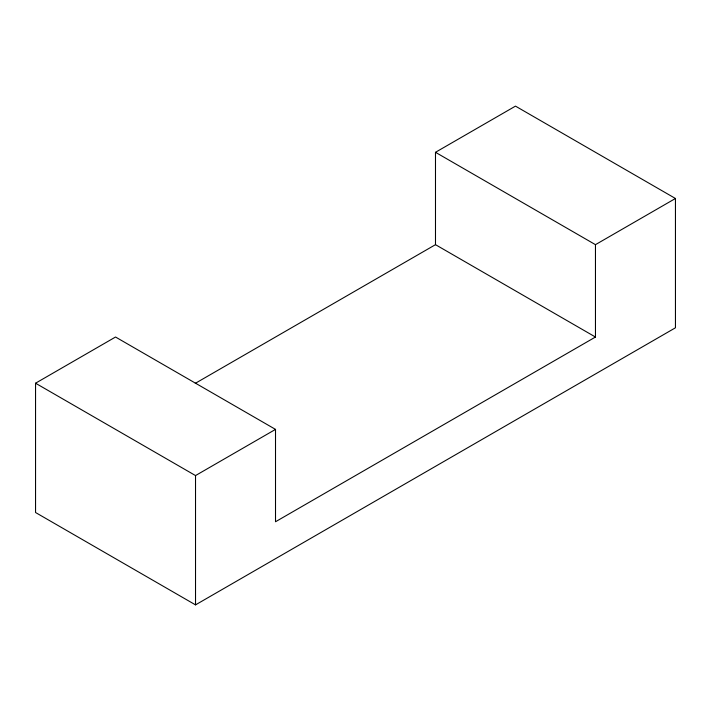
<?xml version="1.0" encoding="UTF-8"?>
<svg xmlns="http://www.w3.org/2000/svg" width="711" height="711" viewBox="0 0 711 711"><rect width="100%" height="100%" fill="white"/><g stroke="black" fill="none" stroke-linecap="round" stroke-linejoin="round"><path stroke-width="1.07" d="M435.488 152.305L515.475 106.126L675.45 198.485L675.45 327.789L195.525 604.874L35.55 512.515L35.55 383.211L115.538 337.023L275.512 429.391L275.512 521.75L595.462 337.032L595.462 244.664L435.488 152.305L435.488 244.664L195.285 383.345M35.55 383.211L195.525 475.57L275.512 429.391M595.462 244.664L675.45 198.485M435.488 244.664L595.462 337.032M195.525 475.57L195.525 604.874"/></g></svg>
